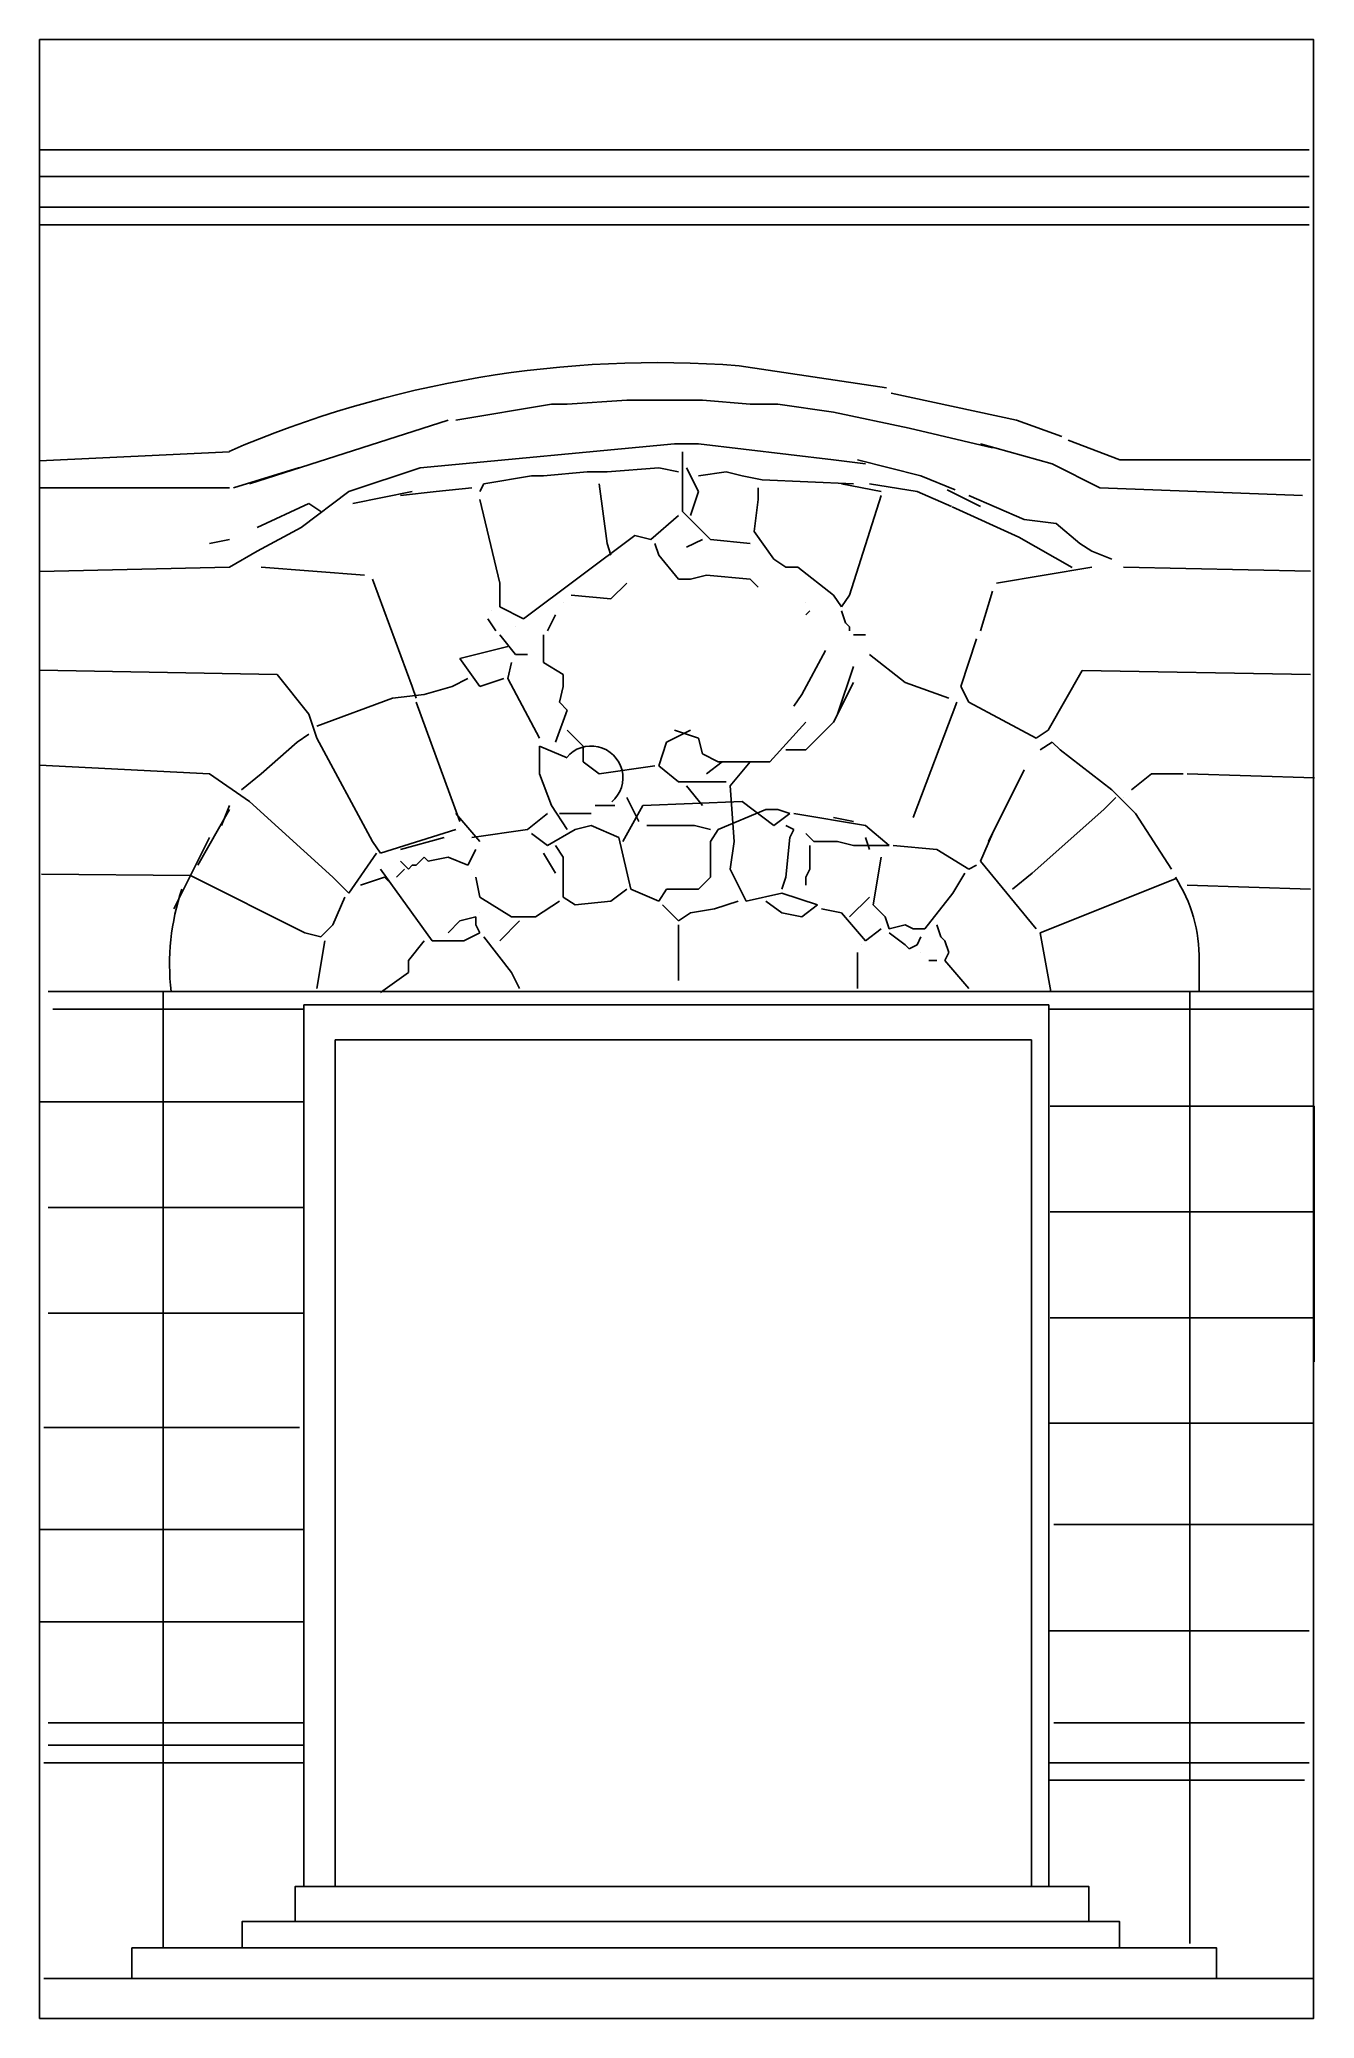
# Model space of a CAD drawing. Header units: millimetres. Extents: x 0 to 3100, y 0 to 4812.
import ezdxf

# ---------------------------------------------------------------- set-up
doc = ezdxf.new("R2010")
doc.units = ezdxf.units.MM
doc.layers.add('Furniture_家具立面', color=7, linetype='Continuous')

msp = doc.modelspace()

# ---------------------------------------------------------------- linework, layer by layer
msp.add_lwpolyline([(2218.8, 3675.5), (2380.9, 3601.8), (2510.7, 3528.1)])
for centre, radius, start, end in [((902.4, 2561.9), 586.3, 161.6758, 186.3642), ((2454, 2577.5), 365.8, 359.178, 32.7128)]:
    msp.add_arc(centre, radius, start, end)
at = {"layer": 'Furniture_家具立面', "color": 7}
for p, q in [((1701, 4018.8), (2059.5, 3965.2)), ((2375.2, 3886.5), (2071.1, 3952.5)), ((1244.6, 3925.2), (1012.6, 3886.5)), ((1244.6, 3925.2), (1283.2, 3925.2)), ((1428.2, 3934.8), (1283.2, 3925.2)), ((1428.2, 3934.8), (1534.5, 3934.8)), ((1534.5, 3934.8), (1582.8, 3934.8)), ((1582.8, 3934.8), (1611.8, 3934.8)), ((1611.8, 3934.8), (1727.7, 3925.2)), ((1727.7, 3925.2), (1795.4, 3925.2)), ((1795.4, 3925.2), (1930.7, 3905.9)), ((1930.7, 3905.9), (2114.3, 3867.2)), ((993.3, 3886.5), (510.1, 3731.9)), ((2114.3, 3867.2), (2317.2, 3818.9)), ((2486, 3846.4), (2375.2, 3886.5)), ((0, 3787.7), (461.8, 3809.2)), ((925.7, 3770.6), (1544.1, 3828.5)), ((1544.1, 3828.5), (1602.1, 3828.5)), ((1563.5, 3809.2), (1563.5, 3664.3)), ((1602.1, 3828.5), (1930.7, 3789.9)), ((2288.2, 3828.5), (2462.2, 3780.2)), ((2626.5, 3789.9), (2500.8, 3838.2)), ((632.1, 3771), (471.5, 3722.2)), ((751.7, 3712.6), (925.7, 3770.6)), ((1331.5, 3760.9), (1225.2, 3751.2)), ((1331.5, 3760.9), (1379.8, 3760.9)), ((1505.5, 3770.6), (1379.8, 3760.9)), ((1505.5, 3770.6), (1553.8, 3760.9)), ((1602.1, 3712.6), (1573.1, 3770.6)), ((1669.8, 3760.9), (1602.1, 3751.2)), ((1669.8, 3760.9), (1708.4, 3751.2)), ((1930.7, 3789.9), (2008, 3780.2)), ((1988.7, 3789.9), (2143.3, 3751.2)), ((2578.2, 3722.2), (2462.2, 3780.2)), ((3090.3, 3789.9), (2626.5, 3789.9)), ((0, 3722.2), (461.8, 3722.2)), ((751.7, 3712.6), (635.7, 3625.6)), ((906.3, 3712.6), (761.4, 3683.6)), ((964.3, 3712.6), (877.3, 3702.9)), ((1051.3, 3722.2), (964.3, 3712.6)), ((1080.3, 3731.9), (1070.6, 3712.6)), ((1196.2, 3751.2), (1080.3, 3731.9)), ((1196.2, 3751.2), (1225.2, 3751.2)), ((1360.5, 3731.9), (1379.8, 3586.9)), ((1582.8, 3654.6), (1602.1, 3712.6)), ((1708.4, 3751.2), (1756.7, 3741.6)), ((1747.1, 3722.2), (1747.1, 3693.2)), ((1756.7, 3741.6), (1979, 3731.9)), ((1950, 3731.9), (2046.6, 3712.6)), ((2017.7, 3731.9), (2133.6, 3712.6)), ((2217.3, 3676.9), (2133.6, 3712.6)), ((2143.3, 3751.2), (2226.1, 3716.7)), ((2288.1, 3676.9), (2207, 3716.7)), ((3071, 3702.9), (2578.2, 3722.2)), ((655.1, 3683.6), (529.4, 3625.6)), ((655.1, 3683.6), (684.1, 3664.3)), ((1070.6, 3693.2), (1118.9, 3490.3)), ((1563.5, 3664.3), (1631.1, 3596.6)), ((1747.1, 3693.2), (1737.4, 3615.9)), ((2046.6, 3702.9), (1969.3, 3461.3)), ((2259.3, 3702.9), (2394.5, 3644.9)), ((635.7, 3625.6), (529.4, 3567.6)), ((1553.8, 3654.6), (1486.1, 3596.6)), ((1737.4, 3615.9), (1785.7, 3548.3)), ((2394.5, 3644.9), (2471.9, 3635.3)), ((2471.9, 3635.3), (2529.8, 3586.9)), ((461.8, 3596.6), (413.5, 3586.9)), ((461.8, 3529), (529.4, 3567.6)), ((1447.5, 3606.3), (1176.9, 3403.3)), ((1379.8, 3586.9), (1389.5, 3558)), ((1486.1, 3596.6), (1447.5, 3606.3)), ((1495.8, 3586.9), (1505.5, 3558)), ((1611.8, 3596.6), (1573.1, 3577.3)), ((1631.1, 3596.6), (1727.7, 3586.9)), ((2529.8, 3586.9), (2558.8, 3567.6)), ((2607.1, 3548.3), (2558.8, 3567.6)), ((0, 3518.5), (461.8, 3529)), ((539.1, 3529), (790.4, 3509.6)), ((1505.5, 3558), (1553.8, 3500)), ((1785.7, 3548.3), (1814.7, 3529)), ((1814.7, 3529), (1843.7, 3529)), ((1843.7, 3529), (1930.7, 3461.3)), ((2558.8, 3529), (2326.9, 3490.3)), ((2636.1, 3529), (3090.3, 3519.3)), ((809.7, 3500), (906.3, 3239.1)), ((1118.9, 3432.3), (1118.9, 3490.3)), ((1389.5, 3451.7), (1428.2, 3490.3)), ((1553.8, 3500), (1582.8, 3500)), ((1621.4, 3509.6), (1582.8, 3500)), ((1621.4, 3509.6), (1727.7, 3500)), ((1727.7, 3500), (1747.1, 3480.6)), ((2317.2, 3471), (2288.2, 3374.3)), ((1099.6, 3422.7), (1099.6, 3422.7)), ((1176.9, 3403.3), (1118.9, 3432.3)), ((1273.5, 3442), (1273.5, 3442)), ((1292.9, 3461.3), (1389.5, 3451.7)), ((1863, 3442), (1863, 3442)), ((1863, 3413), (1872.7, 3422.7)), ((1930.7, 3461.3), (1950, 3432.3)), ((1950, 3432.3), (1969.3, 3461.3)), ((1950, 3422.7), (1959.7, 3393.7)), ((1089.9, 3403.3), (1109.3, 3374.3)), ((1157.6, 3384), (1157.6, 3384)), ((1254.2, 3413), (1234.9, 3374.3)), ((1254.2, 3413), (1254.2, 3413)), ((1863, 3413), (1863, 3413)), ((1959.7, 3393.7), (1969.3, 3384)), ((1969.3, 3384), (1969.3, 3374.3)), ((1138.3, 3335.7), (1022.3, 3306.7)), ((1118.9, 3364.7), (1157.6, 3316.4)), ((1225.2, 3364.7), (1225.2, 3297)), ((1911.4, 3326), (1853.4, 3219.7)), ((1979, 3364.7), (2008, 3364.7)), ((2278.6, 3355), (2239.9, 3239.1)), ((0, 3278.5), (577.8, 3268)), ((1022.3, 3306.7), (1070.6, 3239.1)), ((1147.9, 3297), (1138.3, 3258.4)), ((1157.6, 3316.4), (1186.6, 3316.4)), ((1225.2, 3297), (1273.5, 3268)), ((1979, 3287.4), (1940.3, 3171.4)), ((2017.7, 3316.4), (2104.6, 3248.7)), ((2452.5, 3132.8), (2535.5, 3278)), ((3090.3, 3268), (2535.5, 3278)), ((577.8, 3268), (655.1, 3171.4)), ((906.3, 3239.1), (916, 3210.1)), ((1003, 3239.1), (935.3, 3219.7)), ((1041.6, 3258.4), (1003, 3239.1)), ((1070.6, 3239.1), (1128.6, 3258.4)), ((1138.3, 3258.4), (1215.6, 3113.4)), ((1273.5, 3239.1), (1263.9, 3200.4)), ((1273.5, 3268), (1273.5, 3239.1)), ((1979, 3248.7), (1930.7, 3152.1)), ((2104.6, 3248.7), (2210.9, 3210.1)), ((2239.9, 3239.1), (2259.3, 3200.4)), ((858, 3210.1), (674.4, 3142.4)), ((935.3, 3219.7), (858, 3210.1)), ((916, 3200.4), (1022.3, 2910.5)), ((1283.2, 3181.1), (1254.2, 3103.8)), ((1263.9, 3200.4), (1283.2, 3181.1)), ((1853.4, 3219.7), (1834, 3190.7)), ((2230.3, 3200.4), (2124, 2920.1)), ((2259.3, 3200.4), (2423.5, 3113.4)), ((655.1, 3171.4), (674.4, 3113.4)), ((1283.2, 3132.8), (1321.9, 3094.1)), ((1582.8, 3132.8), (1524.8, 3103.8)), ((1544.1, 3132.8), (1602.1, 3113.4)), ((1776.1, 3055.4), (1863, 3152.1)), ((1930.7, 3152.1), (1863, 3084.4)), ((2452.5, 3132.8), (2423.5, 3113.4)), ((626.1, 3103.8), (539.1, 3026.4)), ((655.1, 3123.1), (626.1, 3103.8)), ((674.4, 3113.4), (809.7, 2862.2)), ((1215.6, 3094.1), (1215.6, 3026.4)), ((1215.6, 3094.1), (1283.2, 3065.1)), ((1321.9, 3094.1), (1321.9, 3055.4)), ((1524.8, 3103.8), (1505.5, 3045.8)), ((1602.1, 3113.4), (1611.8, 3074.8)), ((1863, 3084.4), (1814.7, 3084.4)), ((2433.2, 3084.4), (2462.2, 3103.8)), ((2462.2, 3103.8), (2481.5, 3084.4)), ((2481.5, 3084.4), (2607.1, 2987.8)), ((0, 3047.7), (413.5, 3026.4)), ((1321.9, 3055.4), (1360.5, 3026.4)), ((1360.5, 3026.4), (1495.8, 3045.8)), ((1505.5, 3045.8), (1553.8, 3007.1)), ((1611.8, 3074.8), (1650.4, 3055.4)), ((1660.1, 3055.4), (1621.4, 3026.4)), ((1650.4, 3055.4), (1776.1, 3055.4)), ((1727.7, 3055.4), (1679.4, 2997.5)), ((2394.5, 3036.1), (2307.6, 2862.2)), ((413.5, 3026.4), (510.1, 2958.8)), ((539.1, 3026.4), (490.8, 2987.8)), ((1215.6, 3026.4), (1244.6, 2949.1)), ((1553.8, 3007.1), (1669.8, 3007.1)), ((1573.1, 2997.5), (1611.8, 2949.1)), ((1679.4, 2997.5), (1689.1, 2862.2)), ((2607.1, 2987.8), (2665.1, 2929.8)), ((2655.5, 2987.8), (2703.8, 3026.4)), ((2703.8, 3026.4), (2781.1, 3026.4)), ((2790.8, 3026.4), (3100, 3016.8)), ((461.8, 2939.5), (384.5, 2804.2)), ((461.8, 2949.1), (442.5, 2900.8)), ((510.1, 2958.8), (713, 2775.2)), ((1244.6, 2949.1), (1283.2, 2891.2)), ((1350.9, 2949.1), (1399.2, 2949.1)), ((1466.8, 2949.1), (1418.5, 2862.2)), ((1428.2, 2968.5), (1457.2, 2910.5)), ((1708.4, 2958.8), (1466.8, 2949.1)), ((1650.4, 2891.2), (1766.4, 2939.5)), ((1785.7, 2900.8), (1708.4, 2958.8)), ((1766.4, 2939.5), (1795.4, 2939.5)), ((1795.4, 2939.5), (1824.4, 2929.8)), ((2413.9, 2784.9), (2587.8, 2939.5)), ((2587.8, 2939.5), (2616.8, 2968.5)), ((2636.1, 2968.5), (2636.1, 2968.5)), ((829, 2833.2), (1012.6, 2891.2)), ((1012.6, 2929.8), (1070.6, 2862.2)), ((1051.3, 2871.8), (1186.6, 2891.2)), ((1186.6, 2891.2), (1234.9, 2929.8)), ((1234.9, 2852.5), (1302.5, 2891.2)), ((1263.9, 2929.8), (1341.2, 2929.8)), ((1341.2, 2900.8), (1302.5, 2891.2)), ((1341.2, 2900.8), (1408.8, 2871.8)), ((1476.5, 2900.8), (1592.5, 2900.8)), ((1592.5, 2900.8), (1631.1, 2891.2)), ((1631.1, 2862.2), (1650.4, 2891.2)), ((1824.4, 2929.8), (1785.7, 2900.8)), ((1814.7, 2900.8), (1834, 2891.2)), ((1834, 2891.2), (1824.4, 2871.8)), ((1834, 2929.8), (2008, 2900.8)), ((1930.7, 2920.1), (1979, 2910.5)), ((2008, 2900.8), (2066, 2852.5)), ((2665.1, 2929.8), (2752.1, 2794.5)), ((413.5, 2871.8), (326.5, 2697.9)), ((809.7, 2862.2), (829, 2833.2)), ((983.6, 2871.8), (877.3, 2842.8)), ((1041.6, 2804.2), (1060.9, 2842.8)), ((1196.2, 2881.5), (1234.9, 2852.5)), ((1254.2, 2852.5), (1273.5, 2823.5)), ((1408.8, 2871.8), (1437.8, 2746.2)), ((1631.1, 2862.2), (1631.1, 2775.2)), ((1689.1, 2862.2), (1679.4, 2794.5)), ((1824.4, 2871.8), (1814.7, 2775.2)), ((1863, 2881.5), (1882.4, 2862.2)), ((1872.7, 2852.5), (1872.7, 2794.5)), ((1882.4, 2862.2), (1940.3, 2862.2)), ((1940.3, 2862.2), (1979, 2852.5)), ((2066, 2852.5), (1979, 2852.5)), ((2008, 2871.8), (2017.7, 2842.8)), ((2075.6, 2852.5), (2181.9, 2842.8)), ((2181.9, 2842.8), (2259.3, 2794.5)), ((2317.2, 2881.5), (2288.2, 2813.8)), ((751.7, 2736.5), (819.3, 2833.2)), ((800, 2794.5), (800, 2794.5)), ((829, 2794.5), (954.6, 2620.6)), ((867.7, 2775.2), (887, 2794.5)), ((877.3, 2813.8), (896.7, 2794.5)), ((896.7, 2794.5), (906.3, 2804.2)), ((906.3, 2804.2), (916, 2804.2)), ((916, 2804.2), (935.3, 2823.5)), ((935.3, 2823.5), (945, 2813.8)), ((945, 2813.8), (993.3, 2823.5)), ((993.3, 2823.5), (1041.6, 2804.2)), ((1051.3, 2794.5), (1051.3, 2794.5)), ((1225.2, 2833.2), (1254.2, 2784.9)), ((1273.5, 2823.5), (1273.5, 2726.9)), ((1679.4, 2794.5), (1718.1, 2717.2)), ((1872.7, 2794.5), (1863, 2775.2)), ((2046.6, 2823.5), (2027.3, 2707.5)), ((2046.6, 2823.5), (2046.6, 2823.5)), ((2259.3, 2794.5), (2278.6, 2804.2)), ((2288.2, 2813.8), (2423.5, 2649.6)), ((367.1, 2779.1), (4.7, 2782.1)), ((367.1, 2779.1), (645.4, 2639.9)), ((713, 2775.2), (751.7, 2736.5)), ((780.7, 2755.9), (838.7, 2775.2)), ((838.7, 2775.2), (848.3, 2765.5)), ((1060.9, 2775.2), (1070.6, 2726.9)), ((1389.5, 2717.2), (1428.2, 2746.2)), ((1437.8, 2746.2), (1505.5, 2717.2)), ((1505.5, 2717.2), (1524.8, 2746.2)), ((1524.8, 2746.2), (1602.1, 2746.2)), ((1602.1, 2746.2), (1631.1, 2775.2)), ((1814.7, 2775.2), (1805.1, 2746.2)), ((1863, 2775.2), (1863, 2755.9)), ((2220.6, 2736.5), (2249.6, 2784.9)), ((2365.6, 2746.2), (2413.9, 2784.9)), ((2763.9, 2771.8), (2433.2, 2639.9)), ((2790.8, 2755.9), (3090.3, 2746.2)), ((713, 2659.2), (742, 2726.9)), ((1070.6, 2726.9), (1147.9, 2678.6)), ((1205.9, 2678.6), (1263.9, 2717.2)), ((1273.5, 2726.9), (1302.5, 2707.5)), ((1302.5, 2707.5), (1389.5, 2717.2)), ((1515.1, 2707.5), (1553.8, 2668.9)), ((1582.8, 2688.2), (1640.8, 2697.9)), ((1640.8, 2697.9), (1698.8, 2717.2)), ((1718.1, 2717.2), (1805.1, 2736.5)), ((1766.4, 2717.2), (1805.1, 2688.2)), ((1805.1, 2736.5), (1892, 2707.5)), ((1892, 2707.5), (1853.4, 2678.6)), ((1901.7, 2697.9), (1950, 2688.2)), ((1969.3, 2678.6), (2017.7, 2726.9)), ((2027.3, 2707.5), (2056.3, 2678.6)), ((2152.9, 2649.6), (2220.6, 2736.5)), ((684.1, 2630.2), (713, 2659.2)), ((1022.3, 2668.9), (993.3, 2639.9)), ((1060.9, 2678.6), (1022.3, 2668.9)), ((1060.9, 2659.2), (1060.9, 2678.6)), ((1070.6, 2639.9), (1060.9, 2659.2)), ((1070.6, 2688.2), (1070.6, 2688.2)), ((1118.9, 2620.6), (1167.2, 2668.9)), ((1147.9, 2678.6), (1205.9, 2678.6)), ((1553.8, 2668.9), (1582.8, 2688.2)), ((1553.8, 2523.9), (1553.8, 2659.2)), ((1805.1, 2688.2), (1853.4, 2678.6)), ((1950, 2688.2), (2008, 2620.6)), ((2008, 2620.6), (2046.6, 2649.6)), ((2056.3, 2678.6), (2066, 2649.6)), ((2066, 2649.6), (2104.6, 2659.2)), ((2104.6, 2659.2), (2124, 2649.6)), ((2124, 2649.6), (2152.9, 2649.6)), ((2181.9, 2659.2), (2191.6, 2630.2)), ((645.4, 2639.9), (684.1, 2630.2)), ((693.7, 2620.6), (674.4, 2504.6)), ((896.7, 2572.3), (935.3, 2620.6)), ((954.6, 2620.6), (1032, 2620.6)), ((1032, 2620.6), (1051.3, 2630.2)), ((1051.3, 2630.2), (1070.6, 2639.9)), ((1080.3, 2630.2), (1147.9, 2543.3)), ((1998.3, 2610.9), (1998.3, 2610.9)), ((2066, 2639.9), (2104.6, 2610.9)), ((2104.6, 2610.9), (2114.3, 2601.2)), ((2114.3, 2601.2), (2133.6, 2610.9)), ((2133.6, 2610.9), (2143.3, 2630.2)), ((2191.6, 2630.2), (2201.3, 2620.6)), ((2201.3, 2620.6), (2210.9, 2591.6)), ((2433.2, 2639.9), (2459.2, 2496.9)), ((896.7, 2543.3), (896.7, 2572.3)), ((1988.7, 2591.6), (1988.7, 2504.6)), ((2143.3, 2591.6), (2143.3, 2591.6)), ((2162.6, 2572.3), (2181.9, 2572.3)), ((2210.9, 2591.6), (2201.3, 2572.3)), ((2201.3, 2572.3), (2259.3, 2504.6)), ((2819.7, 2572.3), (2819.7, 2496.9)), ((829, 2494.9), (896.7, 2543.3)), ((1147.9, 2543.3), (1167.2, 2504.6)), ((642.3, 321.1), (642.3, 2464.6)), ((642.3, 2464.6), (2454.3, 2464.6)), ((2454.3, 2464.6), (2454.3, 321.1)), ((718.4, 321.1), (718.4, 2379.5)), ((718.4, 2379.5), (2411.8, 2379.5)), ((2411.8, 2379.5), (2411.8, 321.1))]:
    msp.add_line(p, q, dxfattribs=at)
for points in [[(0, 0), (0, 4811.9), (3097.9, 4811.9), (3097.9, 0), (0, 0)], [(0, 4543.7), (3087.6, 4543.7)], [(0, 4479.2), (3087.6, 4479.2)], [(0, 4404.4), (3087.6, 4404.4)], [(0, 4361.8), (3087.6, 4361.8)], [(20.6, 2496.9), (3097.9, 2496.9)], [(32.2, 2454.3), (642.3, 2454.3)], [(300.5, 171.5), (300.5, 2496.9)], [(2454.3, 2454.3), (3097.9, 2454.3)], [(2797.4, 2496.9), (2797.4, 181.8)], [(0, 2228.6), (642.3, 2228.6)], [(2457.3, 2218.3), (3099.6, 2218.3), (3099.6, 1596.7)], [(20.6, 1972), (642.3, 1972)], [(2457.3, 1961.7), (3099.6, 1961.7)], [(20.6, 1715.3), (642.3, 1715.3)], [(2457.3, 1703.7), (3099.6, 1703.7)], [(2454.3, 1447.1), (3097.9, 1447.1)], [(10.3, 1436.7), (632, 1436.7)], [(0, 1189.1), (642.3, 1189.1)], [(2466, 1200.7), (3097.9, 1200.7)], [(0, 964.7), (642.3, 964.7)], [(2454.3, 942.8), (3087.6, 942.8)], [(20.6, 718.4), (642.3, 718.4)], [(2466, 718.4), (3076, 718.4)], [(20.6, 664.2), (642.3, 664.2)], [(10.3, 621.6), (642.3, 621.6)], [(2454.3, 621.6), (3087.6, 621.6)], [(2454.3, 579.1), (3076, 579.1)], [(611.3, 236), (696.5, 236), (621.6, 236), (621.6, 321.1), (2454.3, 321.1)], [(718.4, 321.1), (2551.1, 321.1), (2551.1, 236)], [(492.7, 171.5), (492.7, 236), (2625.9, 236), (2625.9, 171.5)], [(224.4, 96.7), (224.4, 171.5), (2861.9, 171.5), (2861.9, 96.7)], [(10.3, 96.7), (3097.9, 96.7)]]:
    msp.add_lwpolyline(points, dxfattribs=at)
for centre, radius, start, end in [((1503.4, 1401), 2625.3, 85.6826, 113.39), ((1341.2, 3016.8), 77.3, 310.6013, 140.1944)]:
    msp.add_arc(centre, radius, start, end, dxfattribs=at)

doc.saveas('drawing.dxf')
